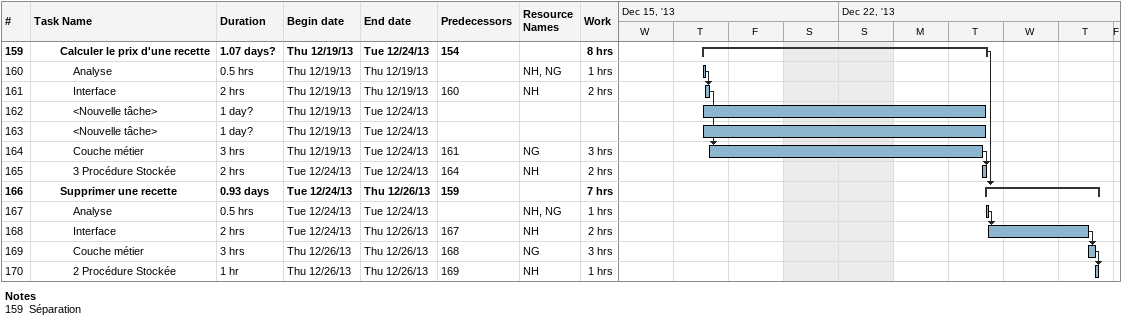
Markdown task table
| ID | Level | Task | Duration | Start | Finish | Predecessors | Resources | Work (h) |
|---|---|---|---|---|---|---|---|---|
| 159 | 3 | **Calculer le prix d'une recette** | 1.07d? | 2013-12-19 | 2013-12-24 | 154 |  | 8 |
| 160 | 4 | Analyse | 0.5h | 2013-12-19 | 2013-12-19 |  | NH, NG | 1 |
| 161 | 4 | Interface | 2h | 2013-12-19 | 2013-12-19 | 160 | NH | 2 |
| 162 | 4 | <Nouvelle tâche> | 1d? | 2013-12-19 | 2013-12-24 |  |  |  |
| 163 | 4 | <Nouvelle tâche> | 1d? | 2013-12-19 | 2013-12-24 |  |  |  |
| 164 | 4 | Couche métier | 3h | 2013-12-19 | 2013-12-24 | 161 | NG | 3 |
| 165 | 4 | 3 Procédure Stockée | 2h | 2013-12-24 | 2013-12-24 | 164 | NH | 2 |
| 166 | 3 | **Supprimer une recette** | 0.93d | 2013-12-24 | 2013-12-26 | 159 |  | 7 |
| 167 | 4 | Analyse | 0.5h | 2013-12-24 | 2013-12-24 |  | NH, NG | 1 |
| 168 | 4 | Interface | 2h | 2013-12-24 | 2013-12-26 | 167 | NH | 2 |
| 169 | 4 | Couche métier | 3h | 2013-12-26 | 2013-12-26 | 168 | NG | 3 |
| 170 | 4 | 2 Procédure Stockée | 1h | 2013-12-26 | 2013-12-26 | 169 | NH | 1 |

Notes
- 159: Séparation
